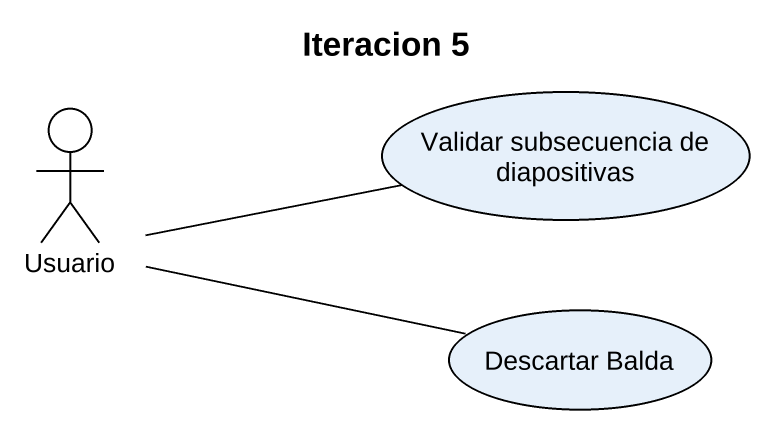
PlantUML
@startuml
title Iteracion 5
usecase "Validar subsecuencia de diapositivas" as Validar_subsecuencia_de
actor Usuario
usecase "Descartar Balda" as Descartar_Balda
Usuario -right- Validar_subsecuencia_de
Usuario -right- Descartar_Balda
@enduml
